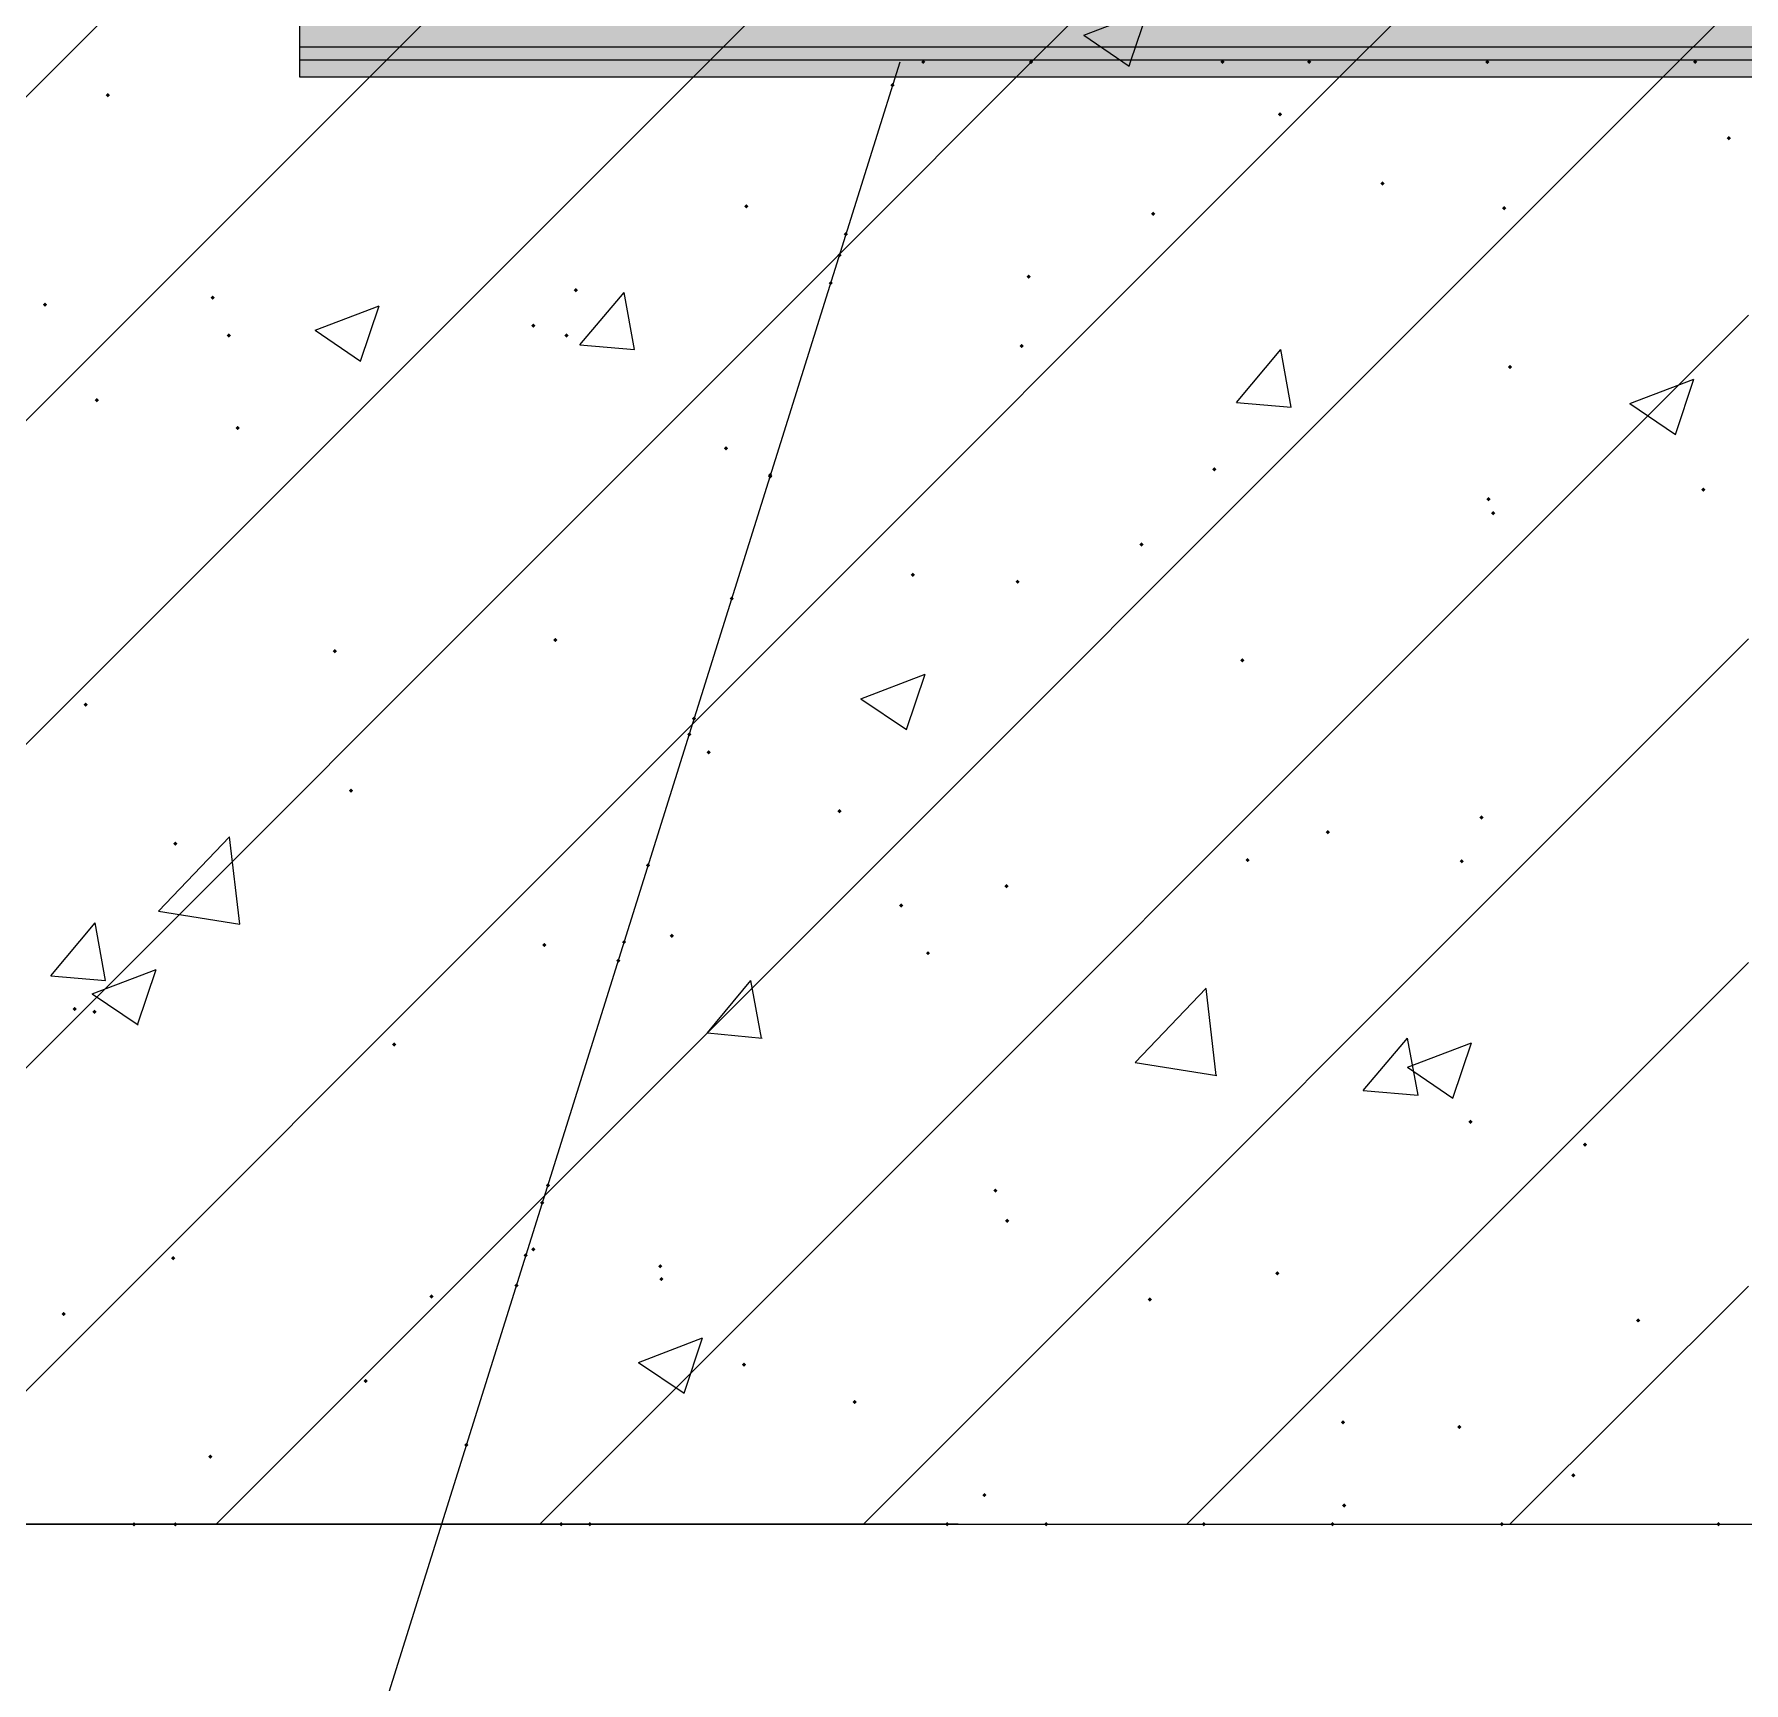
# Model space of a CAD drawing. Header units: millimetres. Extents: x -30643 to 86172, y -19411 to 63186.
# Drawn here: x 43204 to 45271, y -2830 to -837 of the extents above; entities that cross this region are included whole.
import ezdxf

# ---------------------------------------------------------------- set-up
doc = ezdxf.new("R2010")
doc.units = ezdxf.units.MM

msp = doc.modelspace()

# ---------------------------------------------------------------- hatches: boundary and pattern name
h = msp.add_hatch(color=0)
h.dxf.hatch_style = 2
h.paths.add_polyline_path([(43525.2, -868), (43525.2, -720.2), (45829.7, -720.2), (45829.7, -868)])
h = msp.add_hatch(color=0)
h.dxf.hatch_style = 2
h.paths.add_polyline_path([(47177.3, -851.8), (47214.6, -888.4), (43525.2, -888.4), (43525.2, -851.8)])
h = msp.add_hatch(color=0)
h.dxf.hatch_style = 2
h.paths.add_polyline_path([(44278.8, -872.7), (44276.2, -870.1), (44278.8, -867.5), (44281.4, -870.1)])
h = msp.add_hatch(color=0)
h.dxf.hatch_style = 2
h.paths.add_polyline_path([(44278.8, -872.7), (44276.2, -870.1), (44278.8, -867.5), (44281.4, -870.1)])
h = msp.add_hatch(color=0)
h.dxf.hatch_style = 2
h.paths.add_polyline_path([(44278.8, -872.7), (44276.2, -870.1), (44278.8, -867.5), (44281.4, -870.1)])
h = msp.add_hatch(color=0)
h.dxf.hatch_style = 2
h.paths.add_polyline_path([(44409, -872.7), (44406.4, -870.1), (44409, -867.5), (44411.6, -870.1)])
h = msp.add_hatch(color=0)
h.dxf.hatch_style = 2
h.paths.add_polyline_path([(44409, -872.7), (44406.4, -870.1), (44409, -867.5), (44411.6, -870.1)])
h = msp.add_hatch(color=0)
h.dxf.hatch_style = 2
h.paths.add_polyline_path([(44409, -872.7), (44406.4, -870.1), (44409, -867.5), (44411.6, -870.1)])
h = msp.add_hatch(color=0)
h.dxf.hatch_style = 2
h.paths.add_polyline_path([(44640.5, -872.7), (44637.9, -870.1), (44640.5, -867.5), (44643.1, -870.1)])
h = msp.add_hatch(color=0)
h.dxf.hatch_style = 2
h.paths.add_polyline_path([(44640.5, -872.7), (44637.9, -870.1), (44640.5, -867.5), (44643.1, -870.1)])
h = msp.add_hatch(color=0)
h.dxf.hatch_style = 2
h.paths.add_polyline_path([(44640.5, -872.7), (44637.9, -870.1), (44640.5, -867.5), (44643.1, -870.1)])
h = msp.add_hatch(color=0)
h.dxf.hatch_style = 2
h.paths.add_polyline_path([(44745.4, -872.7), (44742.8, -870.1), (44745.4, -867.5), (44748, -870.1)])
h = msp.add_hatch(color=0)
h.dxf.hatch_style = 2
h.paths.add_polyline_path([(44745.4, -872.7), (44742.8, -870.1), (44745.4, -867.5), (44748, -870.1)])
h = msp.add_hatch(color=0)
h.dxf.hatch_style = 2
h.paths.add_polyline_path([(44745.4, -872.7), (44742.8, -870.1), (44745.4, -867.5), (44748, -870.1)])
h = msp.add_hatch(color=0)
h.dxf.hatch_style = 2
h.paths.add_polyline_path([(44960.7, -872.7), (44958.1, -870.1), (44960.7, -867.5), (44963.3, -870.1)])
h = msp.add_hatch(color=0)
h.dxf.hatch_style = 2
h.paths.add_polyline_path([(44960.7, -872.7), (44958.1, -870.1), (44960.7, -867.5), (44963.3, -870.1)])
h = msp.add_hatch(color=0)
h.dxf.hatch_style = 2
h.paths.add_polyline_path([(44960.7, -872.7), (44958.1, -870.1), (44960.7, -867.5), (44963.3, -870.1)])
h = msp.add_hatch(color=0)
h.dxf.hatch_style = 2
h.paths.add_polyline_path([(45211.9, -872.7), (45209.3, -870.1), (45211.9, -867.5), (45214.5, -870.1)])
h = msp.add_hatch(color=0)
h.dxf.hatch_style = 2
h.paths.add_polyline_path([(45211.9, -872.7), (45209.3, -870.1), (45211.9, -867.5), (45214.5, -870.1)])
h = msp.add_hatch(color=0)
h.dxf.hatch_style = 2
h.paths.add_polyline_path([(45211.9, -872.7), (45209.3, -870.1), (45211.9, -867.5), (45214.5, -870.1)])
h = msp.add_hatch(color=0)
h.dxf.hatch_style = 2
h.paths.add_polyline_path([(43293, -912.8), (43290.4, -910.2), (43293, -907.6), (43295.6, -910.2)])
h = msp.add_hatch(color=0)
h.dxf.hatch_style = 2
h.paths.add_polyline_path([(44241.5, -900.9), (44238.9, -898.3), (44241.5, -895.7), (44244.1, -898.3)])
h = msp.add_hatch(color=0)
h.dxf.hatch_style = 2
h.paths.add_polyline_path([(44241.5, -900.9), (44238.9, -898.3), (44241.5, -895.7), (44244.1, -898.3)])
h = msp.add_hatch(color=0)
h.dxf.hatch_style = 2
h.paths.add_polyline_path([(44241.5, -900.9), (44238.9, -898.3), (44241.5, -895.7), (44244.1, -898.3)])
h = msp.add_hatch(color=0)
h.dxf.hatch_style = 2
h.paths.add_polyline_path([(44710.2, -936.1), (44707.6, -933.5), (44710.2, -930.9), (44712.8, -933.5)])
h = msp.add_hatch(color=0)
h.dxf.hatch_style = 2
h.paths.add_polyline_path([(45252.7, -964.9), (45250.1, -962.3), (45252.7, -959.7), (45255.3, -962.3)])
h = msp.add_hatch(color=0)
h.dxf.hatch_style = 2
h.paths.add_polyline_path([(44834, -1019.8), (44831.4, -1017.2), (44834, -1014.6), (44836.6, -1017.2)])
h = msp.add_hatch(color=0)
h.dxf.hatch_style = 2
h.paths.add_polyline_path([(44064.9, -1047.2), (44062.3, -1044.6), (44064.9, -1042), (44067.5, -1044.6)])
h = msp.add_hatch(color=0)
h.dxf.hatch_style = 2
h.paths.add_polyline_path([(44556.8, -1056.4), (44554.2, -1053.8), (44556.8, -1051.2), (44559.4, -1053.8)])
h = msp.add_hatch(color=0)
h.dxf.hatch_style = 2
h.paths.add_polyline_path([(44981.1, -1049.4), (44978.5, -1046.8), (44981.1, -1044.2), (44983.7, -1046.8)])
h = msp.add_hatch(color=0)
h.dxf.hatch_style = 2
h.paths.add_polyline_path([(44185.2, -1081), (44182.6, -1078.4), (44185.2, -1075.8), (44187.8, -1078.4)])
h = msp.add_hatch(color=0)
h.dxf.hatch_style = 2
h.paths.add_polyline_path([(44185.2, -1081), (44182.6, -1078.4), (44185.2, -1075.8), (44187.8, -1078.4)])
h = msp.add_hatch(color=0)
h.dxf.hatch_style = 2
h.paths.add_polyline_path([(44185.2, -1081), (44182.6, -1078.4), (44185.2, -1075.8), (44187.8, -1078.4)])
h = msp.add_hatch(color=0)
h.dxf.hatch_style = 2
h.paths.add_polyline_path([(44177.5, -1106.4), (44174.9, -1103.8), (44177.5, -1101.2), (44180.1, -1103.8)])
h = msp.add_hatch(color=0)
h.dxf.hatch_style = 2
h.paths.add_polyline_path([(44177.5, -1106.4), (44174.9, -1103.8), (44177.5, -1101.2), (44180.1, -1103.8)])
h = msp.add_hatch(color=0)
h.dxf.hatch_style = 2
h.paths.add_polyline_path([(44177.5, -1106.4), (44174.9, -1103.8), (44177.5, -1101.2), (44180.1, -1103.8)])
h = msp.add_hatch(color=0)
h.dxf.hatch_style = 2
h.paths.add_polyline_path([(44166.9, -1140.1), (44164.3, -1137.5), (44166.9, -1134.9), (44169.5, -1137.5)])
h = msp.add_hatch(color=0)
h.dxf.hatch_style = 2
h.paths.add_polyline_path([(44166.9, -1140.1), (44164.3, -1137.5), (44166.9, -1134.9), (44169.5, -1137.5)])
h = msp.add_hatch(color=0)
h.dxf.hatch_style = 2
h.paths.add_polyline_path([(44166.9, -1140.1), (44164.3, -1137.5), (44166.9, -1134.9), (44169.5, -1137.5)])
h = msp.add_hatch(color=0)
h.dxf.hatch_style = 2
h.paths.add_polyline_path([(44406.2, -1132.4), (44403.6, -1129.8), (44406.2, -1127.2), (44408.8, -1129.8)])
h = msp.add_hatch(color=0)
h.dxf.hatch_style = 2
h.paths.add_polyline_path([(43419.6, -1157.7), (43417, -1155.1), (43419.6, -1152.5), (43422.2, -1155.1)])
h = msp.add_hatch(color=0)
h.dxf.hatch_style = 2
h.paths.add_polyline_path([(43858.7, -1148.6), (43856.1, -1146), (43858.7, -1143.4), (43861.3, -1146)])
h = msp.add_hatch(color=0)
h.dxf.hatch_style = 2
h.paths.add_polyline_path([(43217, -1166.2), (43214.4, -1163.6), (43217, -1161), (43219.6, -1163.6)])
h = msp.add_hatch(color=0)
h.dxf.hatch_style = 2
h.paths.add_polyline_path([(43439.3, -1203.5), (43436.7, -1200.9), (43439.3, -1198.3), (43441.9, -1200.9)])
h = msp.add_hatch(color=0)
h.dxf.hatch_style = 2
h.paths.add_polyline_path([(43807.4, -1191.5), (43804.8, -1188.9), (43807.4, -1186.3), (43810, -1188.9)])
h = msp.add_hatch(color=0)
h.dxf.hatch_style = 2
h.paths.add_polyline_path([(43847.5, -1203.5), (43844.9, -1200.9), (43847.5, -1198.3), (43850.1, -1200.9)])
h = msp.add_hatch(color=0)
h.dxf.hatch_style = 2
h.paths.add_polyline_path([(44397.8, -1216.1), (44395.1, -1213.5), (44397.8, -1210.9), (44400.4, -1213.5)])
h = msp.add_hatch(color=0)
h.dxf.hatch_style = 2
h.paths.add_polyline_path([(44988.1, -1241.5), (44985.5, -1238.9), (44988.1, -1236.3), (44990.7, -1238.9)])
h = msp.add_hatch(color=0)
h.dxf.hatch_style = 2
h.paths.add_polyline_path([(43279.6, -1281.6), (43277, -1279), (43279.6, -1276.4), (43282.2, -1279)])
h = msp.add_hatch(color=0)
h.dxf.hatch_style = 2
h.paths.add_polyline_path([(43449.9, -1315.4), (43447.3, -1312.7), (43449.9, -1310.1), (43452.5, -1312.7)])
h = msp.add_hatch(color=0)
h.dxf.hatch_style = 2
h.paths.add_polyline_path([(44040.3, -1340), (44037.7, -1337.4), (44040.3, -1334.8), (44042.9, -1337.4)])
h = msp.add_hatch(color=0)
h.dxf.hatch_style = 2
h.paths.add_polyline_path([(44630.7, -1365.3), (44628.1, -1362.7), (44630.7, -1360.1), (44633.3, -1362.7)])
h = msp.add_hatch(color=0)
h.dxf.hatch_style = 2
h.paths.add_polyline_path([(44093.8, -1372.3), (44091.2, -1369.7), (44093.8, -1367.1), (44096.4, -1369.7)])
h = msp.add_hatch(color=0)
h.dxf.hatch_style = 2
h.paths.add_polyline_path([(44093.8, -1372.3), (44091.2, -1369.7), (44093.8, -1367.1), (44096.4, -1369.7)])
h = msp.add_hatch(color=0)
h.dxf.hatch_style = 2
h.paths.add_polyline_path([(44093.8, -1372.3), (44091.2, -1369.7), (44093.8, -1367.1), (44096.4, -1369.7)])
h = msp.add_hatch(color=0)
h.dxf.hatch_style = 2
h.paths.add_polyline_path([(44093.8, -1373.8), (44091.2, -1371.2), (44093.8, -1368.5), (44096.4, -1371.2)])
h = msp.add_hatch(color=0)
h.dxf.hatch_style = 2
h.paths.add_polyline_path([(44093.8, -1373.8), (44091.2, -1371.2), (44093.8, -1368.5), (44096.4, -1371.2)])
h = msp.add_hatch(color=0)
h.dxf.hatch_style = 2
h.paths.add_polyline_path([(44093.8, -1373.8), (44091.2, -1371.2), (44093.8, -1368.5), (44096.4, -1371.2)])
h = msp.add_hatch(color=0)
h.dxf.hatch_style = 2
h.paths.add_polyline_path([(45221.8, -1389.9), (45219.2, -1387.3), (45221.8, -1384.7), (45224.4, -1387.3)])
h = msp.add_hatch(color=0)
h.dxf.hatch_style = 2
h.paths.add_polyline_path([(44962.1, -1401.2), (44959.5, -1398.6), (44962.1, -1396), (44964.7, -1398.6)])
h = msp.add_hatch(color=0)
h.dxf.hatch_style = 2
h.paths.add_polyline_path([(44967.7, -1418.1), (44965.1, -1415.5), (44967.7, -1412.9), (44970.3, -1415.5)])
h = msp.add_hatch(color=0)
h.dxf.hatch_style = 2
h.paths.add_polyline_path([(44542.7, -1456.1), (44540.1, -1453.5), (44542.7, -1450.9), (44545.3, -1453.5)])
h = msp.add_hatch(color=0)
h.dxf.hatch_style = 2
h.paths.add_polyline_path([(44266.2, -1492.7), (44263.6, -1490.1), (44266.2, -1487.5), (44268.8, -1490.1)])
h = msp.add_hatch(color=0)
h.dxf.hatch_style = 2
h.paths.add_polyline_path([(44392.8, -1501.1), (44390.2, -1498.5), (44392.8, -1495.9), (44395.4, -1498.5)])
h = msp.add_hatch(color=0)
h.dxf.hatch_style = 2
h.paths.add_polyline_path([(44047.3, -1521.5), (44044.7, -1518.9), (44047.3, -1516.3), (44049.9, -1518.9)])
h = msp.add_hatch(color=0)
h.dxf.hatch_style = 2
h.paths.add_polyline_path([(44047.3, -1521.5), (44044.7, -1518.9), (44047.3, -1516.3), (44049.9, -1518.9)])
h = msp.add_hatch(color=0)
h.dxf.hatch_style = 2
h.paths.add_polyline_path([(44047.3, -1521.5), (44044.7, -1518.9), (44047.3, -1516.3), (44049.9, -1518.9)])
h = msp.add_hatch(color=0)
h.dxf.hatch_style = 2
h.paths.add_polyline_path([(43834.1, -1571.5), (43831.5, -1568.9), (43834.1, -1566.3), (43836.7, -1568.9)])
h = msp.add_hatch(color=0)
h.dxf.hatch_style = 2
h.paths.add_polyline_path([(43567.4, -1584.9), (43564.8, -1582.3), (43567.4, -1579.7), (43570, -1582.3)])
h = msp.add_hatch(color=0)
h.dxf.hatch_style = 2
h.paths.add_polyline_path([(44664.4, -1596.1), (44661.8, -1593.5), (44664.4, -1590.9), (44667, -1593.5)])
h = msp.add_hatch(color=0)
h.dxf.hatch_style = 2
h.paths.add_polyline_path([(43266.2, -1649.6), (43263.6, -1647), (43266.2, -1644.4), (43268.8, -1647)])
h = msp.add_hatch(color=0)
h.dxf.hatch_style = 2
h.paths.add_polyline_path([(44001.6, -1666.5), (43999, -1663.9), (44001.6, -1661.3), (44004.2, -1663.9)])
h = msp.add_hatch(color=0)
h.dxf.hatch_style = 2
h.paths.add_polyline_path([(44001.6, -1666.5), (43999, -1663.9), (44001.6, -1661.3), (44004.2, -1663.9)])
h = msp.add_hatch(color=0)
h.dxf.hatch_style = 2
h.paths.add_polyline_path([(44001.6, -1666.5), (43999, -1663.9), (44001.6, -1661.3), (44004.2, -1663.9)])
h = msp.add_hatch(color=0)
h.dxf.hatch_style = 2
h.paths.add_polyline_path([(43996, -1685.5), (43993.3, -1682.9), (43996, -1680.3), (43998.6, -1682.9)])
h = msp.add_hatch(color=0)
h.dxf.hatch_style = 2
h.paths.add_polyline_path([(43996, -1685.5), (43993.3, -1682.9), (43996, -1680.3), (43998.6, -1682.9)])
h = msp.add_hatch(color=0)
h.dxf.hatch_style = 2
h.paths.add_polyline_path([(43996, -1685.5), (43993.3, -1682.9), (43996, -1680.3), (43998.6, -1682.9)])
h = msp.add_hatch(color=0)
h.dxf.hatch_style = 2
h.paths.add_polyline_path([(44019.2, -1707.3), (44016.6, -1704.7), (44019.2, -1702.1), (44021.8, -1704.7)])
h = msp.add_hatch(color=0)
h.dxf.hatch_style = 2
h.paths.add_polyline_path([(43587.1, -1753.7), (43584.5, -1751.1), (43587.1, -1748.5), (43589.7, -1751.1)])
h = msp.add_hatch(color=0)
h.dxf.hatch_style = 2
h.paths.add_polyline_path([(44177.5, -1778.4), (44174.9, -1775.8), (44177.5, -1773.2), (44180.1, -1775.8)])
h = msp.add_hatch(color=0)
h.dxf.hatch_style = 2
h.paths.add_polyline_path([(44953.7, -1786.1), (44951.1, -1783.5), (44953.7, -1780.9), (44956.3, -1783.5)])
h = msp.add_hatch(color=0)
h.dxf.hatch_style = 2
h.paths.add_polyline_path([(43374.6, -1817.8), (43372, -1815.2), (43374.6, -1812.6), (43377.2, -1815.2)])
h = msp.add_hatch(color=0)
h.dxf.hatch_style = 2
h.paths.add_polyline_path([(44767.9, -1803.7), (44765.3, -1801.1), (44767.9, -1798.5), (44770.5, -1801.1)])
h = msp.add_hatch(color=0)
h.dxf.hatch_style = 2
h.paths.add_polyline_path([(43946, -1843.8), (43943.4, -1841.2), (43946, -1838.6), (43948.6, -1841.2)])
h = msp.add_hatch(color=0)
h.dxf.hatch_style = 2
h.paths.add_polyline_path([(43946, -1843.8), (43943.4, -1841.2), (43946, -1838.6), (43948.6, -1841.2)])
h = msp.add_hatch(color=0)
h.dxf.hatch_style = 2
h.paths.add_polyline_path([(43946, -1843.8), (43943.4, -1841.2), (43946, -1838.6), (43948.6, -1841.2)])
h = msp.add_hatch(color=0)
h.dxf.hatch_style = 2
h.paths.add_polyline_path([(44670.8, -1837.5), (44668.2, -1834.9), (44670.8, -1832.3), (44673.4, -1834.9)])
h = msp.add_hatch(color=0)
h.dxf.hatch_style = 2
h.paths.add_polyline_path([(44929.7, -1838.9), (44927.1, -1836.3), (44929.7, -1833.7), (44932.3, -1836.3)])
h = msp.add_hatch(color=0)
h.dxf.hatch_style = 2
h.paths.add_polyline_path([(44379.5, -1869.1), (44376.9, -1866.5), (44379.5, -1863.9), (44382.1, -1866.5)])
h = msp.add_hatch(color=0)
h.dxf.hatch_style = 2
h.paths.add_polyline_path([(44252.1, -1892.4), (44249.5, -1889.8), (44252.1, -1887.2), (44254.7, -1889.8)])
h = msp.add_hatch(color=0)
h.dxf.hatch_style = 2
h.paths.add_polyline_path([(43820.7, -1940.2), (43818.1, -1937.6), (43820.7, -1935), (43823.3, -1937.6)])
h = msp.add_hatch(color=0)
h.dxf.hatch_style = 2
h.paths.add_polyline_path([(43917.1, -1936.7), (43914.5, -1934.1), (43917.1, -1931.5), (43919.7, -1934.1)])
h = msp.add_hatch(color=0)
h.dxf.hatch_style = 2
h.paths.add_polyline_path([(43917.1, -1936.7), (43914.5, -1934.1), (43917.1, -1931.5), (43919.7, -1934.1)])
h = msp.add_hatch(color=0)
h.dxf.hatch_style = 2
h.paths.add_polyline_path([(43917.1, -1936.7), (43914.5, -1934.1), (43917.1, -1931.5), (43919.7, -1934.1)])
h = msp.add_hatch(color=0)
h.dxf.hatch_style = 2
h.paths.add_polyline_path([(43974.8, -1929), (43972.2, -1926.4), (43974.8, -1923.8), (43977.4, -1926.4)])
h = msp.add_hatch(color=0)
h.dxf.hatch_style = 2
h.paths.add_polyline_path([(43910.1, -1959.2), (43907.5, -1956.6), (43910.1, -1954), (43912.7, -1956.6)])
h = msp.add_hatch(color=0)
h.dxf.hatch_style = 2
h.paths.add_polyline_path([(43910.1, -1959.2), (43907.5, -1956.6), (43910.1, -1954), (43912.7, -1956.6)])
h = msp.add_hatch(color=0)
h.dxf.hatch_style = 2
h.paths.add_polyline_path([(43910.1, -1959.2), (43907.5, -1956.6), (43910.1, -1954), (43912.7, -1956.6)])
h = msp.add_hatch(color=0)
h.dxf.hatch_style = 2
h.paths.add_polyline_path([(44284.5, -1950.1), (44281.9, -1947.5), (44284.5, -1944.9), (44287.1, -1947.5)])
h = msp.add_hatch(color=0)
h.dxf.hatch_style = 2
h.paths.add_polyline_path([(43252.9, -2017.6), (43250.3, -2015), (43252.9, -2012.4), (43255.5, -2015)])
h = msp.add_hatch(color=0)
h.dxf.hatch_style = 2
h.paths.add_polyline_path([(43276.8, -2021.1), (43274.2, -2018.5), (43276.8, -2015.9), (43279.4, -2018.5)])
h = msp.add_hatch(color=0)
h.dxf.hatch_style = 2
h.paths.add_polyline_path([(43639.2, -2060.5), (43636.6, -2057.9), (43639.2, -2055.3), (43641.8, -2057.9)])
h = msp.add_hatch(color=0)
h.dxf.hatch_style = 2
h.paths.add_polyline_path([(44940.3, -2154.1), (44937.7, -2151.5), (44940.3, -2148.9), (44942.9, -2151.5)])
h = msp.add_hatch(color=0)
h.dxf.hatch_style = 2
h.paths.add_polyline_path([(45078.9, -2181.6), (45076.3, -2179), (45078.9, -2176.4), (45081.5, -2179)])
h = msp.add_hatch(color=0)
h.dxf.hatch_style = 2
h.paths.add_polyline_path([(43825, -2230.8), (43822.4, -2228.2), (43825, -2225.6), (43827.6, -2228.2)])
h = msp.add_hatch(color=0)
h.dxf.hatch_style = 2
h.paths.add_polyline_path([(43825, -2230.8), (43822.4, -2228.2), (43825, -2225.6), (43827.6, -2228.2)])
h = msp.add_hatch(color=0)
h.dxf.hatch_style = 2
h.paths.add_polyline_path([(43825, -2230.8), (43822.4, -2228.2), (43825, -2225.6), (43827.6, -2228.2)])
h = msp.add_hatch(color=0)
h.dxf.hatch_style = 2
h.paths.add_polyline_path([(44366.1, -2237.2), (44363.5, -2234.6), (44366.1, -2232), (44368.7, -2234.6)])
h = msp.add_hatch(color=0)
h.dxf.hatch_style = 2
h.paths.add_polyline_path([(43817.9, -2251.9), (43815.3, -2249.3), (43817.9, -2246.7), (43820.5, -2249.3)])
h = msp.add_hatch(color=0)
h.dxf.hatch_style = 2
h.paths.add_polyline_path([(43817.9, -2251.9), (43815.3, -2249.3), (43817.9, -2246.7), (43820.5, -2249.3)])
h = msp.add_hatch(color=0)
h.dxf.hatch_style = 2
h.paths.add_polyline_path([(43817.9, -2251.9), (43815.3, -2249.3), (43817.9, -2246.7), (43820.5, -2249.3)])
h = msp.add_hatch(color=0)
h.dxf.hatch_style = 2
h.paths.add_polyline_path([(44380.2, -2273.8), (44377.6, -2271.2), (44380.2, -2268.6), (44382.8, -2271.2)])
h = msp.add_hatch(color=0)
h.dxf.hatch_style = 2
h.paths.add_polyline_path([(43371.8, -2318.8), (43369.2, -2316.2), (43371.8, -2313.6), (43374.4, -2316.2)])
h = msp.add_hatch(color=0)
h.dxf.hatch_style = 2
h.paths.add_polyline_path([(43798.2, -2315.3), (43795.6, -2312.7), (43798.2, -2310.1), (43800.8, -2312.7)])
h = msp.add_hatch(color=0)
h.dxf.hatch_style = 2
h.paths.add_polyline_path([(43798.2, -2315.3), (43795.6, -2312.7), (43798.2, -2310.1), (43800.8, -2312.7)])
h = msp.add_hatch(color=0)
h.dxf.hatch_style = 2
h.paths.add_polyline_path([(43798.2, -2315.3), (43795.6, -2312.7), (43798.2, -2310.1), (43800.8, -2312.7)])
h = msp.add_hatch(color=0)
h.dxf.hatch_style = 2
h.paths.add_polyline_path([(43807.4, -2308.2), (43804.8, -2305.6), (43807.4, -2303), (43810, -2305.6)])
h = msp.add_hatch(color=0)
h.dxf.hatch_style = 2
h.paths.add_polyline_path([(43960.8, -2328.6), (43958.2, -2326), (43960.8, -2323.4), (43963.4, -2326)])
h = msp.add_hatch(color=0)
h.dxf.hatch_style = 2
h.paths.add_polyline_path([(44706.7, -2337.1), (44704.1, -2334.5), (44706.7, -2331.9), (44709.3, -2334.5)])
h = msp.add_hatch(color=0)
h.dxf.hatch_style = 2
h.paths.add_polyline_path([(43787, -2351.9), (43784.4, -2349.3), (43787, -2346.7), (43789.6, -2349.3)])
h = msp.add_hatch(color=0)
h.dxf.hatch_style = 2
h.paths.add_polyline_path([(43787, -2351.9), (43784.4, -2349.3), (43787, -2346.7), (43789.6, -2349.3)])
h = msp.add_hatch(color=0)
h.dxf.hatch_style = 2
h.paths.add_polyline_path([(43787, -2351.9), (43784.4, -2349.3), (43787, -2346.7), (43789.6, -2349.3)])
h = msp.add_hatch(color=0)
h.dxf.hatch_style = 2
h.paths.add_polyline_path([(43962.2, -2344.1), (43959.6, -2341.5), (43962.2, -2338.9), (43964.8, -2341.5)])
h = msp.add_hatch(color=0)
h.dxf.hatch_style = 2
h.paths.add_polyline_path([(43684.2, -2365.2), (43681.6, -2362.6), (43684.2, -2360), (43686.8, -2362.6)])
h = msp.add_hatch(color=0)
h.dxf.hatch_style = 2
h.paths.add_polyline_path([(44552.6, -2368.8), (44550, -2366.2), (44552.6, -2363.6), (44555.2, -2366.2)])
h = msp.add_hatch(color=0)
h.dxf.hatch_style = 2
h.paths.add_polyline_path([(43239.5, -2386.4), (43236.9, -2383.7), (43239.5, -2381.1), (43242.1, -2383.7)])
h = msp.add_hatch(color=0)
h.dxf.hatch_style = 2
h.paths.add_polyline_path([(45142.9, -2394.1), (45140.3, -2391.5), (45142.9, -2388.9), (45145.6, -2391.5)])
h = msp.add_hatch(color=0)
h.dxf.hatch_style = 2
h.paths.add_polyline_path([(44062.1, -2447.6), (44059.5, -2445), (44062.1, -2442.4), (44064.7, -2445)])
h = msp.add_hatch(color=0)
h.dxf.hatch_style = 2
h.paths.add_polyline_path([(43604.7, -2467.3), (43602.1, -2464.7), (43604.7, -2462.1), (43607.3, -2464.7)])
h = msp.add_hatch(color=0)
h.dxf.hatch_style = 2
h.paths.add_polyline_path([(44195.8, -2492.6), (44193.2, -2490), (44195.8, -2487.4), (44198.4, -2490)])
h = msp.add_hatch(color=0)
h.dxf.hatch_style = 2
h.paths.add_polyline_path([(44786.2, -2517.2), (44783.6, -2514.6), (44786.2, -2512), (44788.8, -2514.6)])
h = msp.add_hatch(color=0)
h.dxf.hatch_style = 2
h.paths.add_polyline_path([(44926.9, -2522.9), (44924.3, -2520.3), (44926.9, -2517.7), (44929.5, -2520.3)])
h = msp.add_hatch(color=0)
h.dxf.hatch_style = 2
h.paths.add_polyline_path([(43726.4, -2544.7), (43723.8, -2542.1), (43726.4, -2539.5), (43729, -2542.1)])
h = msp.add_hatch(color=0)
h.dxf.hatch_style = 2
h.paths.add_polyline_path([(43726.4, -2544.7), (43723.8, -2542.1), (43726.4, -2539.5), (43729, -2542.1)])
h = msp.add_hatch(color=0)
h.dxf.hatch_style = 2
h.paths.add_polyline_path([(43726.4, -2544.7), (43723.8, -2542.1), (43726.4, -2539.5), (43729, -2542.1)])
h = msp.add_hatch(color=0)
h.dxf.hatch_style = 2
h.paths.add_polyline_path([(43416.8, -2558.8), (43414.2, -2556.1), (43416.8, -2553.5), (43419.4, -2556.1)])
h = msp.add_hatch(color=0)
h.dxf.hatch_style = 2
h.paths.add_polyline_path([(45064.8, -2581.3), (45062.2, -2578.7), (45064.8, -2576.1), (45067.4, -2578.7)])
h = msp.add_hatch(color=0)
h.dxf.hatch_style = 2
h.paths.add_polyline_path([(44352.7, -2605.2), (44350.1, -2602.6), (44352.7, -2600), (44355.3, -2602.6)])
h = msp.add_hatch(color=0)
h.dxf.hatch_style = 2
h.paths.add_polyline_path([(44787.6, -2617.9), (44785, -2615.3), (44787.6, -2612.7), (44790.2, -2615.3)])
h = msp.add_hatch(color=0)
h.dxf.hatch_style = 2
h.paths.add_polyline_path([(43324.6, -2640.4), (43322, -2637.8), (43324.6, -2635.2), (43327.2, -2637.8)])
h = msp.add_hatch(color=0)
h.dxf.hatch_style = 2
h.paths.add_polyline_path([(43374.6, -2640.4), (43372, -2637.8), (43374.6, -2635.2), (43377.2, -2637.8)])
h = msp.add_hatch(color=0)
h.dxf.hatch_style = 2
h.paths.add_polyline_path([(43374.6, -2640.4), (43372, -2637.8), (43374.6, -2635.2), (43377.2, -2637.8)])
h = msp.add_hatch(color=0)
h.dxf.hatch_style = 2
h.paths.add_polyline_path([(43374.6, -2640.4), (43372, -2637.8), (43374.6, -2635.2), (43377.2, -2637.8)])
h = msp.add_hatch(color=0)
h.dxf.hatch_style = 2
h.paths.add_polyline_path([(43841.1, -2640.4), (43838.5, -2637.8), (43841.1, -2635.2), (43843.7, -2637.8)])
h = msp.add_hatch(color=0)
h.dxf.hatch_style = 2
h.paths.add_polyline_path([(43875.6, -2640.4), (43873, -2637.8), (43875.6, -2635.2), (43878.2, -2637.8)])
h = msp.add_hatch(color=0)
h.dxf.hatch_style = 2
h.paths.add_polyline_path([(44307.7, -2640.4), (44305.1, -2637.8), (44307.7, -2635.2), (44310.3, -2637.8)])
h = msp.add_hatch(color=0)
h.dxf.hatch_style = 2
h.paths.add_polyline_path([(44427.3, -2640.4), (44424.7, -2637.8), (44427.3, -2635.2), (44429.9, -2637.8)])
h = msp.add_hatch(color=0)
h.dxf.hatch_style = 2
h.paths.add_polyline_path([(44618, -2640.4), (44615.4, -2637.8), (44618, -2635.2), (44620.6, -2637.8)])
h = msp.add_hatch(color=0)
h.dxf.hatch_style = 2
h.paths.add_polyline_path([(44618, -2640.4), (44615.4, -2637.8), (44618, -2635.2), (44620.6, -2637.8)])
h = msp.add_hatch(color=0)
h.dxf.hatch_style = 2
h.paths.add_polyline_path([(44773.5, -2640.4), (44770.9, -2637.8), (44773.5, -2635.2), (44776.1, -2637.8)])
h = msp.add_hatch(color=0)
h.dxf.hatch_style = 2
h.paths.add_polyline_path([(44773.5, -2640.4), (44770.9, -2637.8), (44773.5, -2635.2), (44776.1, -2637.8)])
h = msp.add_hatch(color=0)
h.dxf.hatch_style = 2
h.paths.add_polyline_path([(44978.3, -2640.4), (44975.7, -2637.8), (44978.3, -2635.2), (44980.9, -2637.8)])
h = msp.add_hatch(color=0)
h.dxf.hatch_style = 2
h.paths.add_polyline_path([(45240.1, -2640.4), (45237.5, -2637.8), (45240.1, -2635.2), (45242.7, -2637.8)])
h = msp.add_hatch(color=0)
h.dxf.hatch_style = 2
h.paths.add_polyline_path([(45240.1, -2640.4), (45237.5, -2637.8), (45240.1, -2635.2), (45242.7, -2637.8)])
h = msp.add_hatch(color=0)
h.dxf.hatch_style = 2
h.paths.add_polyline_path([(45240.1, -2640.4), (45237.5, -2637.8), (45240.1, -2635.2), (45242.7, -2637.8)])

# ---------------------------------------------------------------- linework, layer by layer
at = {"color": 0, "lineweight": 0}
for points in [[(43525.2, -868), (43525.2, -720.2), (45829.7, -720.2), (45829.7, -868)], [(47177.3, -851.8), (47214.6, -888.4), (43525.2, -888.4), (43525.2, -851.8)]]:
    msp.add_lwpolyline(points, close=True, dxfattribs=at)
for points in [[(42943.2, -1162.9), (43312, -794.1)], [(42943.2, -1554.1), (43703.2, -794.1)], [(42943.2, -1945.4), (44094.5, -794.1)], [(44409.7, -870.1), (44485.7, -794.1)], [(44800.3, -870.1), (44876.3, -794.1)], [(45191.5, -870.1), (45267.5, -794.1)], [(44473, -837.8), (44550.4, -808.2)], [(44529.3, -870.1), (44550.4, -808.2)], [(44473, -837.8), (44520.2, -870.1)], [(42951.7, -5012.7), (44250.7, -870.1)], [(43820.7, -2240.9), (45191.5, -870.1)], [(43999.5, -1670.9), (44800.3, -870.1)], [(44178.2, -1101.6), (44409.7, -870.1)], [(44520.2, -870.1), (44527.9, -875.1)], [(44527.9, -875.1), (44529.3, -870.1)], [(42943.2, -2336.6), (44178.2, -1101.6)], [(43863.7, -1212.1), (43917.1, -1148.8)], [(43929.8, -1217.8), (43917.1, -1148.8)], [(43543.5, -1194.5), (43620.9, -1165)], [(43598.4, -1231.8), (43620.9, -1165)], [(43815.1, -2637.8), (45276.6, -1176.2)], [(43543.5, -1194.5), (43598.4, -1231.8)], [(43863.7, -1212.1), (43929.8, -1217.8)], [(44657.4, -1281.8), (44710.9, -1217.8)], [(44723.6, -1287.4), (44710.9, -1217.8)], [(45133.1, -1283.2), (45210.5, -1253.6)], [(45188, -1320.5), (45210.5, -1253.6)], [(44657.4, -1281.8), (44723.6, -1287.4)], [(45133.1, -1283.2), (45188, -1320.5)], [(44206.4, -2637.8), (45276.6, -1567.5)], [(44203.5, -1640), (44280.9, -1610.4)], [(44258.4, -1677.3), (44280.9, -1610.4)], [(44203.5, -1640), (44258.4, -1677.3)], [(43032.6, -2637.8), (43999.5, -1670.9)], [(43354.2, -1896.8), (43440, -1806.7)], [(43452.7, -1912.3), (43440, -1806.7)], [(43354.2, -1896.8), (43452.7, -1912.3)], [(43224, -1974.9), (43277.5, -1910.9)], [(43290.2, -1980.5), (43277.5, -1910.9)], [(44597.6, -2637.8), (45276.6, -1958.7)], [(43224, -1974.9), (43290.2, -1980.5)], [(43274, -1996.7), (43351.4, -1967.2)], [(43328.9, -2034), (43351.4, -1967.2)], [(44017.8, -2043.9), (44070.5, -1980.5)], [(44083.2, -2050.2), (44070.5, -1980.5)], [(43274, -1996.7), (43329.6, -2034)], [(44535, -2079.8), (44620.8, -1989.7)], [(44632.8, -2095.2), (44620.8, -1990.4)], [(44017.8, -2043.9), (44083.9, -2050.2)], [(44810.8, -2113.5), (44864.3, -2050.2)], [(44877, -2119.2), (44864.3, -2050.2)], [(44864.3, -2085.4), (44941.7, -2055.8)], [(44919.2, -2122.7), (44941.7, -2055.8)], [(44535, -2079.8), (44633.5, -2095.2)], [(44864.3, -2085.4), (44919.2, -2122.7)], [(44810.8, -2113.5), (44877, -2119.2)], [(43423.9, -2637.8), (43820.7, -2240.9)], [(44988.1, -2637.8), (45276.6, -2350)], [(43934.7, -2442.2), (44012.1, -2412.6)], [(43989.6, -2479.4), (44012.1, -2412.6)], [(43934.7, -2442.2), (43989.6, -2479.4)], [(41354.3, -2637.8), (49382.6, -2637.8)], [(44321, -2637.8), (42453.5, -2637.8)]]:
    msp.add_lwpolyline(points, dxfattribs=at)

doc.saveas('drawing.dxf')
